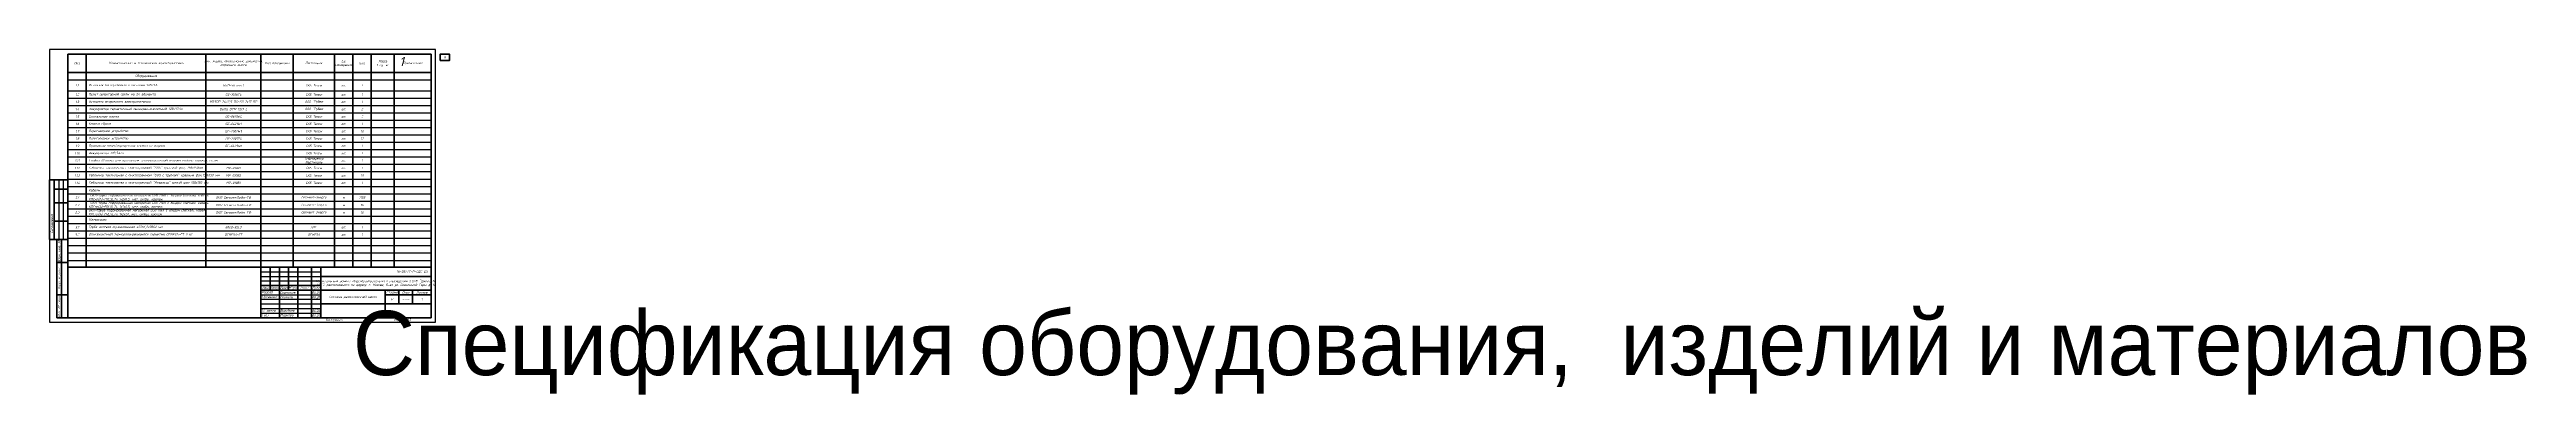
# Paper-space layout '1 Спецификация оборудования изделий и материалов' of a CAD drawing. Header units: millimetres. Extents: x 0 to 2694, y -79 to 297.
# The model-space entities are those that its viewports show. They can reach past a viewport. Long polylines and large blocks are cut down to what shows.
import ezdxf
from ezdxf.enums import TextEntityAlignment as Align

# ---------------------------------------------------------------- set-up
doc = ezdxf.new("R2018")
doc.units = ezdxf.units.MM
doc.layers.get('Defpoints').update_dxf_attribs({"color": 42})
doc.styles.add('ISOCPEUR', font='isocpeui.ttf', dxfattribs={"height": 250})
doc.styles.get("Standard").update_dxf_attribs({"font": 'arial.ttf'})

# ---------------------------------------------------------------- blocks, each defined once
blk = doc.blocks.new('*U55')
at = {"linetype": 'Continuous', "lineweight": 25}
for p, q in [((420, 297), (0, 297)), ((0, 297), (0, 0)), ((420, 0), (420, 297)), ((10, 155), (10, 90)), ((15, 155), (15, 90)), ((230, 55), (295, 55)), ((230, 50), (295, 50)), ((230, 45), (295, 45)), ((230, 30), (295, 30)), ((0, 0), (420, 0)), ((230, 25), (295, 25)), ((230, 20), (295, 20)), ((230, 15), (295, 15)), ((230, 10), (295, 10))]:
    blk.add_line(p, q, dxfattribs=at)
at = {"linetype": 'Continuous', "lineweight": 60}
for p, q in [((415, 292), (20, 292)), ((20, 292), (20, 5)), ((415, 5), (415, 292)), ((20, 155), (0, 155)), ((0, 155), (0, 90)), ((5, 155), (5, 90)), ((20, 145), (5, 145)), ((20, 130), (5, 130)), ((20, 110), (5, 110)), ((20, 90), (0, 90)), ((8, 90), (8, 5)), ((13, 90), (13, 5)), ((8, 65), (20, 65)), ((230, 60), (415, 60)), ((230, 5), (230, 60)), ((240, 60), (240, 35)), ((250, 60), (250, 5)), ((260, 60), (260, 35)), ((270, 60), (270, 5)), ((285, 60), (285, 5)), ((295, 5), (295, 60)), ((415, 5), (415, 60)), ((8, 30), (20, 30)), ((230, 40), (295, 40)), ((230, 35), (415, 35)), ((295, 50), (415, 50)), ((365, 35), (365, 5)), ((365, 30), (415, 30)), ((380, 35), (380, 20)), ((395, 35), (395, 20)), ((8, 5), (20, 5)), ((20, 5), (415, 5)), ((295, 20), (415, 20))]:
    blk.add_line(p, q, dxfattribs=at)
at = {"linetype": 'Continuous', "lineweight": 40}
blk.add_line((365, 5), (365, 35), dxfattribs=at)
at = {"lineweight": 60}
blk.add_lwpolyline([(425, 285), (435, 285), (435, 292), (425, 292)], close=True, dxfattribs=at)
at = {"linetype": 'Continuous', "char_height": 2.5, "attachment_point": 5, "rotation": 90, "style": 'ISOCPEUR'}
for s, insert, width in [('Согласовано', (2.5, 107.5), 35), ('Взам. инв. №', (10.5, 77.5), 25), ('Подп. и дата', (10.5, 47.5), 35), ('Инв. № подл.', (10.5, 17.5), 25)]:
    blk.add_mtext(s, dxfattribs=dict(at, insert=insert, width=width))
at = {"linetype": 'Continuous', "char_height": 2.5, "style": 'ISOCPEUR'}
for s, insert, width, attachment_point in [('16-25//Г-Р-СДС', (405, 55), 110, 6), ('Разраб.', (231, 32.5), 19, 4), ('Проверил', (231, 27.5), 19, 4), ('Сошников', (251, 32.5), 19, 4), ('Поляков', (251, 27.5), 19, 4), ('06.26', (290, 32.5), 10, 5), ('06.26', (290, 27.5), 10, 5), ('Капитальный ремонт общеобразовательного учреждения (ГБОУ "Школа № 429"). расположеного по адресу: г. Москва, 5-ая ул. Соколиной Горы д. 14', (355, 42.5), 120, 5), ('Н. контр.', (231, 12.5), 19, 4), ('ГИП', (231, 7.5), 19, 4), ('Воробьев', (251, 12.5), 19, 4), ('Маркова', (251, 7.5), 19, 4), ('06.26', (290, 12.5), 10, 5), ('06.26', (290, 7.5), 10, 5), ('Копировал', (309.5, 2.5), 25, 5), ('Р', (372.5, 25), 15, 5), ('Формат', (380.5, 2.5), 16, 5)]:
    blk.add_mtext(s, dxfattribs=dict(at, insert=insert, width=width, attachment_point=attachment_point))
at = {"char_height": 2.5, "attachment_point": 5, "style": 'ISOCPEUR'}
for s, insert, width in [('Изм.', (235, 37.5), 10), ('{\\W0.9;Кол.уч}', (245, 37.5), 10), ('Лист', (255, 37.5), 10), ('№док', (265, 37.5), 10), ('Подп.', (277.5, 37.5), 15), ('Дата', (290, 37.5), 10), ('Стадия', (372.5, 32.5), 15), ('Лист', (387.5, 32.5), 15), ('Листов', (405, 32.5), 20)]:
    blk.add_mtext(s, dxfattribs=dict(at, insert=insert, width=width))
at = {"linetype": 'Continuous', "insert": (330, 27.5), "char_height": 2.5, "width": 70, "attachment_point": 5, "line_spacing_factor": 0.8, "style": 'ISOCPEUR'}
blk.add_mtext('Система двухсторонней связи', dxfattribs=at)
at = {"style": 'ISOCPEUR'}
for tag, p in [('Сквозная_нумерация', (430, 288.5)), ('Форма3_номер_листа', (387.5, 25)), ('Форма3_количество_листов', (405, 25))]:
    blk.add_attdef(tag, text='', height=2.5, dxfattribs=at).set_placement(p, align=Align.MIDDLE_CENTER)
blk.add_attdef('Форма3_дополнительный_шифр', text='', height=2.5, dxfattribs=at).set_placement((405, 55), align=Align.MIDDLE_LEFT)
at = {"lineweight": 30, "flags": 104}
blk.add_attdef('Форма3_наименование_чертежа', text='', height=2.5, dxfattribs=at).set_placement((330, 12.5), align=Align.MIDDLE_CENTER)
at = {"style": 'ISOCPEUR', "flags": 8}
blk.add_attdef('Формат', (388.5, 1.5), '', height=2.5, dxfattribs=at)
blk = doc.blocks.new('*T1')
at = {"color": 0, "linetype": 'ByBlock', "lineweight": 70, "transparency": 16777216}
for p, q in [((0, 0), (395, 0)), ((0, 0), (0, -232.7)), ((20, 0), (20, -232.7)), ((150, 0), (150, -232.7)), ((210, 0), (210, -232.7)), ((245, 0), (245, -232.7)), ((290, 0), (290, -232.7)), ((310, 0), (310, -232.7)), ((330, 0), (330, -232.7)), ((355, 0), (355, -232.7)), ((395, 0), (395, -232.7)), ((400, 0), (795, 0)), ((400, 0), (400, -230.6)), ((420, 0), (420, -230.6)), ((550, 0), (550, -230.6)), ((610, 0), (610, -230.6)), ((645, 0), (645, -230.6)), ((690, 0), (690, -230.6)), ((710, 0), (710, -230.6)), ((730, 0), (730, -230.6)), ((755, 0), (755, -230.6)), ((795, 0), (795, -230.6)), ((800, 0), (1195, 0)), ((800, 0), (800, -228)), ((820, 0), (820, -228)), ((950, 0), (950, -228)), ((1010, 0), (1010, -228)), ((1045, 0), (1045, -228)), ((1090, 0), (1090, -228)), ((1110, 0), (1110, -228)), ((1130, 0), (1130, -228)), ((1155, 0), (1155, -228)), ((1195, 0), (1195, -228)), ((1200, 0), (1595, 0)), ((1200, 0), (1200, -229)), ((1220, 0), (1220, -229)), ((1350, 0), (1350, -229)), ((1410, 0), (1410, -229)), ((1445, 0), (1445, -229)), ((1490, 0), (1490, -229)), ((1510, 0), (1510, -229)), ((1530, 0), (1530, -229)), ((1555, 0), (1555, -229)), ((1595, 0), (1595, -229)), ((1600, 0), (1995, 0)), ((1600, 0), (1600, -228.6)), ((1620, 0), (1620, -228.6)), ((1750, 0), (1750, -228.6)), ((1810, 0), (1810, -228.6)), ((1845, 0), (1845, -228.6)), ((1890, 0), (1890, -228.6)), ((1910, 0), (1910, -228.6)), ((1930, 0), (1930, -228.6)), ((1955, 0), (1955, -228.6)), ((1995, 0), (1995, -228.6)), ((2000, 0), (2395, 0)), ((2000, 0), (2000, -228)), ((2020, 0), (2020, -228)), ((2150, 0), (2150, -228)), ((2210, 0), (2210, -228)), ((2245, 0), (2245, -228)), ((2290, 0), (2290, -228)), ((2310, 0), (2310, -228)), ((2330, 0), (2330, -228)), ((2355, 0), (2355, -228)), ((2395, 0), (2395, -228)), ((2400, 0), (2795, 0)), ((2400, 0), (2400, -156)), ((2420, 0), (2420, -156)), ((2550, 0), (2550, -156)), ((2610, 0), (2610, -156)), ((2645, 0), (2645, -156)), ((2690, 0), (2690, -156)), ((2710, 0), (2710, -156)), ((2730, 0), (2730, -156)), ((2755, 0), (2755, -156)), ((2795, 0), (2795, -156)), ((0, -20), (395, -20)), ((2400, -156), (2795, -156))]:
    blk.add_line(p, q, dxfattribs=at)
at = {"color": 0, "linetype": 'ByBlock', "lineweight": 25, "transparency": 16777216}
for p, q in [((400, -20), (795, -20)), ((800, -20), (1195, -20)), ((1200, -20), (1595, -20)), ((1600, -20), (1995, -20)), ((2000, -20), (2395, -20)), ((2400, -20), (2795, -20)), ((0, -28), (395, -28)), ((0, -40), (395, -40)), ((0, -48), (395, -48)), ((400, -28.9), (795, -28.9)), ((400, -42), (795, -42)), ((400, -50.9), (795, -50.9)), ((800, -28), (1195, -28)), ((800, -36), (1195, -36)), ((800, -44), (1195, -44)), ((800, -52), (1195, -52)), ((1200, -28), (1595, -28)), ((1200, -36), (1595, -36)), ((1200, -44), (1595, -44)), ((1200, -52), (1595, -52)), ((1600, -28), (1995, -28)), ((1600, -36), (1995, -36)), ((1600, -44), (1995, -44)), ((1600, -52), (1995, -52)), ((2000, -28), (2395, -28)), ((2000, -36), (2395, -36)), ((2000, -44), (2395, -44)), ((2000, -52), (2395, -52)), ((2400, -28), (2795, -28)), ((2400, -36), (2795, -36)), ((2400, -44), (2795, -44)), ((2400, -52), (2795, -52)), ((0, -56), (395, -56)), ((0, -64), (395, -64)), ((0, -72), (395, -72)), ((0, -80), (395, -80)), ((400, -59.8), (795, -59.8)), ((400, -68.7), (795, -68.7)), ((400, -77.7), (795, -77.7)), ((800, -60), (1195, -60)), ((800, -68), (1195, -68)), ((800, -76), (1195, -76)), ((1200, -60), (1595, -60)), ((1200, -68), (1595, -68)), ((1200, -76), (1595, -76)), ((1600, -60), (1995, -60)), ((1600, -68), (1995, -68)), ((1600, -76), (1995, -76)), ((2000, -60), (2395, -60)), ((2000, -68), (2395, -68)), ((2000, -76), (2395, -76)), ((2400, -60), (2795, -60)), ((2400, -68), (2795, -68)), ((2400, -76), (2795, -76)), ((0, -88), (395, -88)), ((0, -96), (395, -96)), ((0, -104), (395, -104)), ((400, -85.7), (795, -85.7)), ((400, -94.6), (795, -94.6)), ((400, -102.6), (795, -102.6)), ((800, -84), (1195, -84)), ((800, -92), (1195, -92)), ((800, -100), (1195, -100)), ((1200, -84), (1595, -84)), ((1200, -92), (1595, -92)), ((1200, -100), (1595, -100)), ((1600, -84), (1995, -84)), ((1600, -92), (1995, -92)), ((1600, -100), (1995, -100)), ((2000, -84), (2395, -84)), ((2000, -92), (2395, -92)), ((2000, -100), (2395, -100)), ((2400, -84), (2795, -84)), ((2400, -92), (2795, -92)), ((2400, -100), (2795, -100)), ((0, -112), (395, -112)), ((0, -120), (395, -120)), ((0, -128), (395, -128)), ((400, -110.6), (795, -110.6)), ((400, -118.6), (795, -118.6)), ((400, -126.6), (795, -126.6)), ((400, -134.6), (795, -134.6)), ((800, -108), (1195, -108)), ((800, -116), (1195, -116)), ((800, -124), (1195, -124)), ((800, -132), (1195, -132)), ((1200, -108), (1595, -108)), ((1200, -116), (1595, -116)), ((1200, -124), (1595, -124)), ((1200, -132), (1595, -132)), ((1600, -108), (1995, -108)), ((1600, -116), (1995, -116)), ((1600, -124), (1995, -124)), ((1600, -132), (1995, -132)), ((2000, -108), (2395, -108)), ((2000, -116), (2395, -116)), ((2000, -124), (2395, -124)), ((2000, -132), (2395, -132)), ((2400, -108), (2795, -108)), ((2400, -116), (2795, -116)), ((2400, -124), (2795, -124)), ((2400, -132), (2795, -132)), ((0, -136.2), (395, -136.2)), ((0, -144.2), (395, -144.2)), ((0, -152.2), (395, -152.2)), ((0, -160.3), (395, -160.3)), ((400, -142.6), (795, -142.6)), ((400, -150.6), (795, -150.6)), ((400, -158.6), (795, -158.6)), ((800, -140), (1195, -140)), ((800, -148), (1195, -148)), ((800, -156), (1195, -156)), ((1200, -140), (1595, -140)), ((1200, -148), (1595, -148)), ((1200, -156), (1595, -156)), ((1600, -140), (1995, -140)), ((1600, -148), (1995, -148)), ((1600, -156), (1995, -156)), ((2000, -140), (2395, -140)), ((2000, -148), (2395, -148)), ((2000, -156), (2395, -156)), ((2400, -140), (2795, -140)), ((2400, -148), (2795, -148)), ((0, -168.4), (395, -168.4)), ((0, -176.5), (395, -176.5)), ((0, -184.5), (395, -184.5)), ((400, -166.6), (795, -166.6)), ((400, -174.6), (795, -174.6)), ((400, -182.6), (795, -182.6)), ((800, -164), (1195, -164)), ((800, -172), (1195, -172)), ((800, -180), (1195, -180)), ((800, -188), (1195, -188)), ((1200, -164), (1595, -164)), ((1200, -172.4), (1595, -172.4)), ((1200, -180.8), (1595, -180.8)), ((1600, -164.4), (1995, -164.4)), ((1600, -172.4), (1995, -172.4)), ((1600, -180.4), (1995, -180.4)), ((1600, -188.4), (1995, -188.4)), ((2000, -164), (2395, -164)), ((2000, -172), (2395, -172)), ((2000, -180), (2395, -180)), ((2000, -188), (2395, -188)), ((0, -192.5), (395, -192.5)), ((0, -200.5), (395, -200.5)), ((0, -208.5), (395, -208.5)), ((400, -190.6), (795, -190.6)), ((400, -198.6), (795, -198.6)), ((400, -206.6), (795, -206.6)), ((400, -214.6), (795, -214.6)), ((800, -196), (1195, -196)), ((800, -204), (1195, -204)), ((800, -212), (1195, -212)), ((1200, -189), (1595, -189)), ((1200, -197), (1595, -197)), ((1200, -205), (1595, -205)), ((1200, -213), (1595, -213)), ((1600, -196.6), (1995, -196.6)), ((1600, -204.6), (1995, -204.6)), ((1600, -212.6), (1995, -212.6)), ((2000, -196), (2395, -196)), ((2000, -204), (2395, -204)), ((2000, -212), (2395, -212)), ((0, -216.5), (395, -216.5)), ((0, -224.6), (395, -224.6)), ((0, -232.7), (395, -232.7)), ((400, -222.6), (795, -222.6)), ((400, -230.6), (795, -230.6)), ((800, -220), (1195, -220)), ((800, -228), (1195, -228)), ((1200, -221), (1595, -221)), ((1200, -229), (1595, -229)), ((1600, -220.6), (1995, -220.6)), ((1600, -228.6), (1995, -228.6)), ((2000, -220), (2395, -220)), ((2000, -228), (2395, -228))]:
    blk.add_line(p, q, dxfattribs=at)
at = {"transparency": 16777216, "char_height": 2.5, "style": 'ISOCPEUR'}
for s, insert, width, attachment_point in [('Поз.', (10, -10), 19, 5), ('Наименование и техническая характеристика', (85, -10), 125, 5), ('Оборудование', (85, -24), 125, 5), ('Тип, марка, обозначение документа, опросного листа', (180, -10), 59, 5), ('Код продукции', (227.5, -10), 34, 5), ('Поставщик', (267.5, -10), 44, 5), ('Ед. измерения', (300, -10), 19, 5), ('Кол.', (320, -10), 19, 5), ('Масса\\P1 ед. кг', (342.5, -10), 24, 5), ('Примечание', (375, -10), 39, 5), ('Поз.', (410, -10), 19, 5), ('Наименование и техническая характеристика', (485, -10), 125, 5), ('Тип, марка, обозначение документа, опросного листа', (580, -10), 59, 5), ('Код продукции', (627.5, -10), 34, 5), ('Поставщик', (667.5, -10), 44, 5), ('Ед. измерения', (700, -10), 19, 5), ('Кол.', (720, -10), 19, 5), ('Масса\\P1 ед. кг', (742.5, -10), 24, 5), ('Примечание', (775, -10), 39, 5), ('Поз.', (810, -10), 19, 5), ('Наименование и техническая характеристика', (885, -10), 125, 5), ('Тип, марка, обозначение документа, опросного листа', (980, -10), 59, 5), ('Код продукции', (1027.5, -10), 34, 5), ('Поставщик', (1067.5, -10), 44, 5), ('Ед. измерения', (1100, -10), 19, 5), ('Кол.', (1120, -10), 19, 5), ('Масса\\P1 ед. кг', (1142.5, -10), 24, 5), ('Примечание', (1175, -10), 39, 5), ('Поз.', (1210, -10), 19, 5), ('Наименование и техническая характеристика', (1285, -10), 125, 5), ('Тип, марка, обозначение документа, опросного листа', (1380, -10), 59, 5), ('Код продукции', (1427.5, -10), 34, 5), ('Поставщик', (1467.5, -10), 44, 5), ('Ед. измерения', (1500, -10), 19, 5), ('Кол.', (1520, -10), 19, 5), ('Масса\\P1 ед. кг', (1542.5, -10), 24, 5), ('Примечание', (1575, -10), 39, 5), ('Поз.', (1610, -10), 19, 5), ('Наименование и техническая характеристика', (1685, -10), 125, 5), ('Тип, марка, обозначение документа, опросного листа', (1780, -10), 59, 5), ('Код продукции', (1827.5, -10), 34, 5), ('Поставщик', (1867.5, -10), 44, 5), ('Ед. измерения', (1900, -10), 19, 5), ('Кол.', (1920, -10), 19, 5), ('Масса\\P1 ед. кг', (1942.5, -10), 24, 5), ('Примечание', (1975, -10), 39, 5), ('Поз.', (2010, -10), 19, 5), ('Наименование и техническая характеристика', (2085, -10), 125, 5), ('Тип, марка, обозначение документа, опросного листа', (2180, -10), 59, 5), ('Код продукции', (2227.5, -10), 34, 5), ('Поставщик', (2267.5, -10), 44, 5), ('Ед. измерения', (2300, -10), 19, 5), ('Кол.', (2320, -10), 19, 5), ('Масса\\P1 ед. кг', (2342.5, -10), 24, 5), ('Примечание', (2375, -10), 39, 5), ('Поз.', (2410, -10), 19, 5), ('Наименование и техническая характеристика', (2485, -10), 125, 5), ('Тип, марка, обозначение документа, опросного листа', (2580, -10), 59, 5), ('Код продукции', (2627.5, -10), 34, 5), ('Поставщик', (2667.5, -10), 44, 5), ('Ед. измерения', (2700, -10), 19, 5), ('Кол.', (2720, -10), 19, 5), ('Масса\\P1 ед. кг', (2742.5, -10), 24, 5), ('Примечание', (2775, -10), 39, 5), ('1.2', (10, -44), 19.8, 5), ('1.3', (10, -52), 19.8, 5), ('1.1', (10, -34), 19.8, 5), ('Источник бесперебойного питания 12В/5А  ', (22.5, -34), 125, 4), ('Пульт селекторной связи на 24 абонента', (22.5, -44), 125, 4), ('Источник вторичного электропитания', (22.5, -52), 125, 4), ('ИВЭПР 24/2,5 RS-R3 2х17 БР', (180, -52), 59.8, 5), ('ББП-50 исп.1', (180, -34), 59.8, 5), ('GC-1036F4', (180, -44), 59.8, 5), ('ООО "Рубеж', (267.5, -52), 44.8, 5), ('СКБ Телси ', (267.5, -34), 44.8, 5), ('СКБ Телси ', (267.5, -44), 44.8, 5), ('шт.', (300, -34), 19.8, 5), ('шт.', (300, -44), 19.8, 5), ('шт.', (300, -52), 19.8, 5), ('1', (320, -34), 19.8, 5), ('1', (320, -44), 19.8, 5), ('1', (320, -52), 19.8, 5), ('1.4', (10, -60), 19.8, 5), ('1.5', (10, -68), 19.8, 5), ('1.6', (10, -76), 19.8, 5), ('Аккумулятор герметичный свинцово-кислотный 12В/17Ач', (22.5, -60), 125, 4), ('Сигнальная лампа', (22.5, -68), 125, 4), ('Кнопка сброса', (22.5, -76), 125, 4), ('Delta DTM 1217 L', (180, -60), 59.8, 5), ('GC-0611W4', (180, -68), 59.8, 5), ('GC-0421W1', (180, -76), 59.8, 5), ('ООО "Рубеж', (267.5, -60), 44, 5), ('СКБ Телси ', (267.5, -68), 44, 5), ('СКБ Телси ', (267.5, -76), 44, 5), ('шт.', (300, -60), 19.8, 5), ('шт.', (300, -68), 19.8, 5), ('шт.', (300, -76), 19.8, 5), ('2', (320, -60), 19.8, 5), ('2', (320, -68), 19.8, 5), ('1', (320, -76), 19.8, 5), ('1.10', (10, -108), 19.8, 5), ('1.8', (10, -92), 19.8, 5), ('1.9', (10, -100), 19.8, 5), ('1.7', (10, -84), 19.8, 5), ('Аккумулятор 12В,7А/ч', (22.5, -108), 125, 4), ('Переговорное устройство', (22.5, -84), 125, 4), ('Переговорное устройство', (22.5, -92), 125, 4), ('Проводная влагозащищенная кнопка со шнуром', (22.5, -100), 125, 4), ('GC-0423W1', (180, -100), 59.8, 5), ('GC-2001W3', (180, -84), 59.8, 5), ('GC-2001P4', (180, -92), 59.8, 5), ('СКБ Телси ', (267.5, -84), 44, 5), ('СКБ Телси ', (267.5, -92), 44, 5), ('СКБ Телси ', (267.5, -100), 44, 5), ('СКБ Телси ', (267.5, -108), 44, 5), ('шт.', (300, -84), 19.8, 5), ('шт.', (300, -92), 19.8, 5), ('шт.', (300, -100), 19.8, 5), ('шт.', (300, -108), 19.8, 5), ('10', (320, -84), 19.8, 5), ('12', (320, -92), 19.8, 5), ('1', (320, -100), 19.8, 5), ('1', (320, -108), 19.8, 5), ('1.12', (10, -124), 19.8, 5), ('1.13', (10, -132.1), 19.8, 5), ('1.11', (10, -116), 19.8, 5), ('Стойка Штольц для крепления антивандальной кнопки вызова помощи, сталь', (22.5, -116), 125, 4), ('Табличка тактильная с пиктограммой "SOS" красный фон, 150х150мм.', (22.5, -124), 125, 4), ('Табличка тактильная с пиктограммой "SOS с трубкой" красный фон,150х150 мм', (22.5, -132.1), 125, 4), ('MP-010R2', (180, -132.1), 59.8, 5), ('MP-010R1', (180, -124), 59.8, 5), ('Тифлоцентр^JВертикаль', (267.5, -116), 44, 5), ('СКБ Телси ', (267.5, -124), 44, 5), ('СКБ Телси ', (267.5, -132.1), 44, 5), ('шт.', (300, -116), 19.8, 5), ('шт.', (300, -124), 19.8, 5), ('шт.', (300, -132.1), 19.8, 5), ('19', (320, -132.1), 19.8, 5), ('1', (320, -116), 19.8, 5), ('1', (320, -124), 19.8, 5), ('1.14', (10, -140.2), 19.8, 5), ('2.1', (10, -156.2), 19.8, 5), ('Кабели', (22.5, -148.2), 125, 4), (' ОКЛ-труба гофрированная негорючая D20 ПВХ с зондом (легкая), кабель КПСнг(А)-FRLSLTx 1х2х0,5, мет. скобы, крепеж', (22.5, -156.2), 125, 4), (' ОКЛ-труба гофрированная негорючая D20 ПВХ с зондом (легкая), кабель КПСнг(А)-FRLSLTx 1х2х0,5, мет. скобы, крепеж', (22.5, -164.3), 125, 4), ('Табличка тактильная с пиктограммой "Инвалид" синий фон 150х150 мм.', (22.5, -140.2), 125, 4), ('ОКЛ СегментЛайн-ГФ', (180, -156.2), 59.8, 5), ('MP-010B1', (180, -140.2), 59.8, 5), ('Сегмент-Энерго', (267.5, -156.2), 44.8, 5), ('СКБ Телси ', (267.5, -140.2), 44, 5), ('шт.', (300, -140.2), 19.8, 5), ('м', (300, -156.2), 19.8, 5), ('1155', (320, -156.2), 19.8, 5), ('1', (320, -140.2), 19.8, 5), ('2.2', (10, -164.3), 19.8, 5), ('2.3', (10, -172.4), 19.8, 5), ('3.1', (10, -188.5), 19.8, 5), ('ОКЛ-труба гофрированная негорючая D20 ПВХ с зондом (легкая), кабель КПСнг(А)-FRLSLTx 1х2х1,0, мет. скобы, крепеж', (22.5, -172.4), 125, 4), ('Материалы', (22.5, -180.5), 125, 4), ('Труба жесткая оцинкованная ø32x1,2x3000 мм', (22.5, -188.5), 125, 4), ('ОКЛ СегментЛайн-ГФ', (180, -164.3), 59.8, 5), ('ОКЛ СегментЛайн-ГФ', (180, -172.4), 59.8, 5), ('6008-32L3', (180, -188.5), 59.8, 5), ('Сегмент-Энерго', (267.5, -164.3), 44.8, 5), ('Сегмент-Энерго', (267.5, -172.4), 44.8, 5), ('ДКС', (267.5, -188.5), 44.8, 5), ('шт.', (300, -188.5), 19.8, 5), ('м', (300, -164.3), 19.8, 5), ('м', (300, -172.4), 19.8, 5), ('10', (320, -164.3), 19.8, 5), ('10', (320, -172.4), 19.8, 5), ('1', (320, -188.5), 19.8, 5), ('3.2', (10, -196.5), 19.8, 5), ('Огнезащитный терморасширяющийся герметик ОГНЕЗА-ГТ 3 кг', (22.5, -196.5), 125, 4), ('ОГНЕЗА-ГТ', (180, -196.5), 59.8, 5), ('ОГНЕЗА', (267.5, -196.5), 44.8, 5), ('шт.', (300, -196.5), 19.8, 5), ('1', (320, -196.5), 19.8, 5)]:
    blk.add_mtext(s, dxfattribs=dict(at, insert=insert, width=width, attachment_point=attachment_point))

msp = doc.modelspace()

# ---------------------------------------------------------------- block references
msp.add_blockref('*T1', (0, 232))

# ---------------------------------------------------------------- texts
at = {"layer": 'Defpoints', "insert": (363, 224), "char_height": 10, "width": 16, "attachment_point": 5, "style": 'ISOCPEUR'}
msp.add_mtext('1', dxfattribs=at)

psp = doc.layouts.new('1 Спецификация оборудования  изделий и материалов')

# ---------------------------------------------------------------- linework, layer by layer
at = {"lineweight": 70}
psp.add_lwpolyline([(20, 272), (415, 272), (415, 60), (20, 60)], close=True, dxfattribs=at)

# ---------------------------------------------------------------- block references
ref = psp.add_blockref('*U55', (0, 0))
ref.add_attrib('Формат', 'А3', (388.5, 1.5), dxfattribs={"height": 2.5, "style": 'ISOCPEUR'})
ref.add_attrib('Форма3_номер_листа', '----', dxfattribs={"height": 2.5, "style": 'ISOCPEUR'}).set_placement((387.5, 25), align=Align.MIDDLE_CENTER)
lines = psp.add_mtext('Спецификация оборудования,  изделий и материалов', dxfattribs={"insert": (330, 12.5), "char_height": 70, "attachment_point": 1})
ref.add_attrib('Форма3_наименование_чертежа', '', (330, 12.5), dxfattribs={"flags": 104}).embed_mtext(lines)
ref.add_attrib('Форма3_дополнительный_шифр', '-СО', dxfattribs={"height": 2.5, "style": 'ISOCPEUR'}).set_placement((405, 55), align=Align.MIDDLE_LEFT)
ref.add_attrib('Сквозная_нумерация', '8', dxfattribs={"height": 2.5, "style": 'ISOCPEUR'}).set_placement((430, 288.5), align=Align.MIDDLE_CENTER)
ref.add_attrib('Форма3_количество_листов', '1', dxfattribs={"height": 2.5, "style": 'ISOCPEUR'}).set_placement((405, 25), align=Align.MIDDLE_CENTER)

# ---------------------------------------------------------------- viewports
at = {"layer": '0'}
psp.add_viewport(center=(217.5, 176), size=(395, 232), view_center_point=(197.5, 116), view_height=232, dxfattribs=at)

doc.saveas('drawing.dxf')
